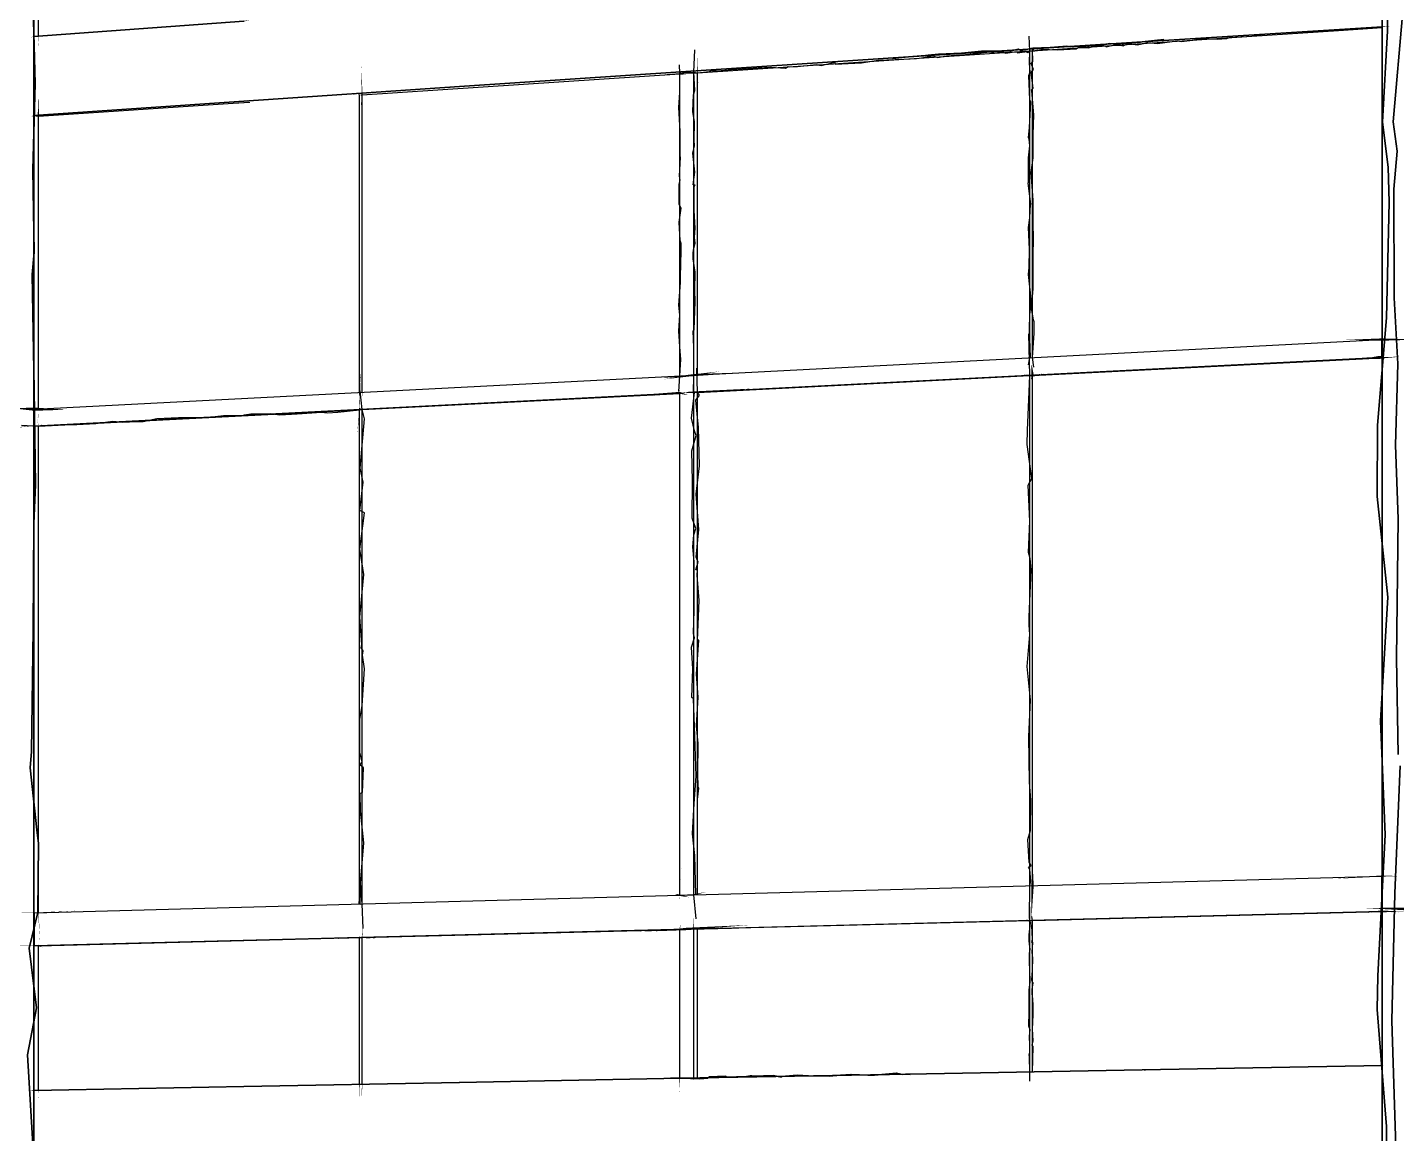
# Model space of a CAD drawing. Header units: inches. Extents: x -877 to 882, y -418 to 410.
# Drawn here: x -124.3 to 60.5, y -49.8 to 99.5 of the extents above; entities that cross this region are included whole.
import ezdxf

# ---------------------------------------------------------------- set-up
doc = ezdxf.new("R2010")
doc.units = ezdxf.units.IN
doc.header["$LTSCALE"] = 0.5
doc.header["$MEASUREMENT"] = 0
doc.layers.get('0').update_dxf_attribs({"lineweight": 18})
for name, color, linetype, lineweight in [('A-Glaz-Curt', 52, 'Continuous', 35), ('A-Glaz-Curt-Unit', 51, 'Continuous', 25), ('A-Wall', 113, 'Continuous', 35)]:
    doc.layers.add(name, color=color, linetype=linetype, lineweight=lineweight)

# ---------------------------------------------------------------- blocks, each defined once
blk = doc.blocks.new('*U12')
at = {"color": 7, "linetype": 'Continuous', "lineweight": -3}
for p, q in [((40.91, 98.31), (52.61, 99.08)), ((40.91, 98.31), (40.91, 98.31)), ((-33.86, 59.33), (-33.86, 93.38)), ((-33.86, 93.38), (-33.86, 93.38)), ((-96.54, 89.26), (-94.29, 89.4)), ((-96.54, 89.26), (-96.54, 89.26)), ((-33.86, 52.61), (-33.86, 59.33)), ((-35.31, 52.53), (-34.38, 52.58)), ((-34.38, 50.29), (-33.86, 50.23)), ((-33.86, -6.27), (-33.86, 50.23)), ((-33.86, 50.23), (-33.86, 50.23)), ((-33.86, -17.52), (-33.86, -6.27)), ((-35.23, -22.15), (-34.38, -22.12)), ((-34.38, -22.12), (-33.86, -22.15)), ((-33.86, -38.97), (-33.86, -22.15)), ((-33.86, -22.15), (-33.86, -22.15)), ((-33.86, -42.25), (-33.86, -38.97))]:
    blk.add_line(p, q, dxfattribs=at)
at = {"layer": 'A-Glaz-Curt', "color": 143, "linetype": 'Continuous', "lineweight": 35}
for p, q in [((58.53, -241.6), (58.53, 322.39)), ((-123.44, -232.62), (-123.44, 296.7)), ((-123.44, 98.26), (-95.12, 100.33)), ((-123.44, 87.6), (-123.44, 98.26)), ((26.15, 97.55), (58.53, 99.59)), ((-5.4, 95.52), (26.15, 97.55)), ((-36.12, 93.51), (-5.4, 95.52)), ((-66.02, 91.52), (-36.12, 93.51)), ((-95.12, 89.55), (-66.02, 91.52)), ((-123.44, 87.6), (-95.12, 89.55)), ((-123.44, 87.6), (-122.83, 87.52)), ((26.15, -41.16), (58.53, -40.58)), ((58.53, -51.95), (58.53, -40.58)), ((58.53, -40.58), (58.53, -40.58)), ((-66.02, -42.85), (-36.12, -42.29)), ((-36.12, -42.29), (-5.4, -41.73)), ((-5.4, -41.73), (26.15, -41.16)), ((-123.44, -43.96), (-95.12, -43.41)), ((-123.44, -54.62), (-123.44, -43.96)), ((-95.12, -43.41), (-66.02, -42.85))]:
    blk.add_line(p, q, dxfattribs=at)
at = {"layer": 'A-Glaz-Curt-Unit', "color": 141, "linetype": 'Continuous', "lineweight": 25}
for p, q in [((-122.83, 98.31), (-122.83, 117.73)), ((11.34, 96.36), (40.91, 98.31)), ((52.62, 99.08), (58.53, 99.47)), ((-33.86, 93.38), (10.95, 96.34)), ((-79.14, 90.4), (-36.27, 93.23)), ((-122.83, 87.52), (-96.54, 89.26)), ((-122.83, 48.01), (-122.83, 87.52)), ((11.34, 52.53), (58.53, 54.92)), ((-33.86, 50.23), (10.95, 52.51)), ((-79.14, 47.93), (-36.27, 50.11)), ((-122.83, 45.71), (-79.51, 47.91)), ((-122.83, -19.94), (-122.83, 45.71)), ((11.34, -21), (58.53, -19.79)), ((-33.86, -22.15), (10.95, -21.01)), ((-122.83, -24.43), (-79.51, -23.32)), ((-79.14, -23.31), (-36.27, -22.22)), ((-122.83, -43.95), (-122.83, -24.43))]:
    blk.add_line(p, q, dxfattribs=at)
at = {"layer": 'A-Glaz-Curt-Unit', "color": 143, "linetype": 'Continuous', "lineweight": 25}
for p, q in [((10.95, 96.34), (11.34, 96.36)), ((10.95, 54.92), (10.95, 96.34)), ((11.34, 54.94), (11.34, 96.36)), ((-36.27, 93.34), (-34.38, 93.46)), ((-36.27, 52.48), (-36.27, 93.34)), ((-34.38, 52.58), (-34.38, 93.46)), ((-34.38, 93.46), (-33.86, 93.38)), ((-79.51, 50.25), (-79.51, 90.38)), ((-79.33, 90.39), (-79.14, 90.4)), ((-79.14, 50.27), (-79.14, 90.4)), ((-34.38, 52.58), (58.48, 57.38)), ((58.48, 55.01), (58.48, 57.38)), ((58.48, 57.38), (58.53, 57.37)), ((-34.38, 50.29), (58.48, 55.01)), ((58.48, 55.01), (58.53, 55)), ((-123.37, 47.99), (-34.38, 52.58)), ((-35.31, 52.53), (-34.38, 52.58)), ((10.95, 52.51), (11.34, 52.53)), ((10.95, -16.31), (10.95, 52.51)), ((11.34, -16.29), (11.34, 52.53)), ((-123.37, 45.76), (-36.27, 50.19)), ((-36.27, -17.59), (-36.27, 50.19)), ((-35.31, 50.24), (-34.38, 50.29)), ((-34.38, -17.54), (-34.38, 50.29)), ((-123.37, 45.76), (-123.37, 47.99)), ((-79.51, 47.91), (-79.14, 47.93)), ((-79.51, -18.76), (-79.51, 47.91)), ((-79.14, -18.76), (-79.14, 47.93)), ((-123.37, 45.76), (-122.83, 45.71)), ((-34.38, -17.54), (58.48, -15.01)), ((58.48, -19.75), (58.48, -15.01)), ((58.48, -15.01), (58.53, -15.02)), ((-123.37, -19.96), (-36.27, -17.59)), ((-36.27, -17.59), (-34.38, -17.54)), ((-36.27, -17.59), (-36.27, -17.59)), ((-123.37, -24.4), (-123.37, -19.96)), ((-34.38, -22.12), (58.48, -19.75)), ((58.48, -19.75), (58.53, -19.75)), ((-123.37, -24.4), (-35.31, -22.15)), ((-36.27, -22.17), (-34.38, -22.12)), ((-36.27, -42.29), (-36.27, -22.17)), ((-35.23, -22.15), (-34.38, -22.12)), ((-34.38, -42.26), (-34.38, -22.12)), ((-34.38, -22.12), (-34.38, -22.12)), ((10.95, -21.01), (11.34, -21)), ((10.95, -41.43), (10.95, -21.01)), ((11.34, -41.42), (11.34, -21)), ((-79.51, -23.32), (-79.14, -23.31)), ((-79.51, -43.11), (-79.51, -23.32)), ((-79.14, -43.1), (-79.14, -23.31)), ((-123.37, -24.4), (-122.83, -24.43))]:
    blk.add_line(p, q, dxfattribs=at)
blk = doc.blocks.new('New Napkin Sketch')
at = {"layer": 'A-Wall', "color": 143, "linetype": 'Continuous', "lineweight": 35}
for p, q in [((-123.44, 87.6), (-123.44, 98.26)), ((-123.44, 87.6), (-122.83, 87.52)), ((58.53, -51.95), (58.53, -40.58)), ((58.53, -40.58), (58.53, -40.58)), ((-123.44, -54.62), (-123.44, -43.96))]:
    blk.add_line(p, q, dxfattribs=at)
at = {"layer": 'A-Wall', "color": 7, "linetype": 'Continuous', "lineweight": -3}
for p, q in [((40.91, 98.31), (52.61, 99.08)), ((40.91, 98.31), (40.91, 98.31)), ((-33.86, 93.38), (-33.86, 93.38)), ((-96.54, 89.26), (-94.29, 89.4)), ((-96.54, 89.26), (-96.54, 89.26)), ((-33.86, 52.61), (-33.86, 59.33)), ((-35.31, 52.53), (-34.38, 52.58)), ((-34.38, 50.29), (-33.86, 50.23)), ((-33.86, 50.23), (-33.86, 50.23)), ((-33.86, -17.52), (-33.86, -6.27)), ((-35.23, -22.15), (-34.38, -22.12)), ((-34.38, -22.12), (-33.86, -22.15)), ((-33.86, -38.97), (-33.86, -22.15)), ((-33.86, -22.15), (-33.86, -22.15)), ((-33.86, -42.25), (-33.86, -38.97))]:
    blk.add_line(p, q, dxfattribs=at)
at = {"layer": 'A-Wall', "color": 141, "linetype": 'Continuous', "lineweight": 25}
blk.add_line((52.62, 99.08), (58.53, 99.47), dxfattribs=at)
at = {"layer": 'A-Wall', "color": 143, "linetype": 'Continuous', "lineweight": 25}
for p, q in [((10.95, 96.34), (11.34, 96.36)), ((-36.27, 93.34), (-34.38, 93.46)), ((-34.38, 93.46), (-33.86, 93.38)), ((-79.33, 90.39), (-79.14, 90.4)), ((58.48, 55.01), (58.48, 57.38)), ((58.48, 57.38), (58.53, 57.37)), ((58.48, 55.01), (58.53, 55)), ((-35.31, 52.53), (-34.38, 52.58)), ((10.95, 52.51), (11.34, 52.53)), ((-35.31, 50.24), (-34.38, 50.29)), ((-123.37, 45.76), (-123.37, 47.99)), ((-79.51, 47.91), (-79.14, 47.93)), ((-123.37, 45.76), (-122.83, 45.71)), ((58.48, -19.75), (58.48, -15.01)), ((58.48, -15.01), (58.53, -15.02)), ((-36.27, -17.59), (-34.38, -17.54)), ((-36.27, -17.59), (-36.27, -17.59)), ((-123.37, -24.4), (-123.37, -19.96)), ((58.48, -19.75), (58.53, -19.75)), ((-36.27, -22.17), (-34.38, -22.12)), ((-35.23, -22.15), (-34.38, -22.12)), ((-34.38, -22.12), (-34.38, -22.12)), ((10.95, -21.01), (11.34, -21)), ((-79.51, -23.32), (-79.14, -23.31)), ((-123.37, -24.4), (-122.83, -24.43))]:
    blk.add_line(p, q, dxfattribs=at)
at = {"layer": 'A-Wall', "color": 143, "linetype": 'Continuous', "lineweight": 35, "extrusion": (0, 0, -1)}
for points in [[(-59.08, -59.05), (-59.09, -48.82), (-57.84, -33.03), (-57.95, -28.46), (-58.94, -9.44), (-58.3, 5.95), (-59.3, 22.64), (-57.86, 36.18), (-57.87, 45.82), (-59.09, 60.32), (-59.48, 75.92), (-59.32, 80.65), (-58.57, 86.73), (-59.24, 99.03), (-59.33, 108.58)], [(-61.08, -71.51), (-59.88, -62.24), (-60.86, -59.69), (-60.08, -53.34), (-60.36, -51.57), (-59.81, -34.55), (-60.23, -17.34), (-60.93, -0.15)], [(-60.68, 1.39), (-60.44, 14.36), (-60.67, 33.19), (-60.3, 43.11), (-60.64, 54.09), (-60.13, 63), (-60.09, 77.68), (-60.54, 82.82), (-60.02, 86.74), (-61.31, 101.68), (-59.75, 103.29), (-60.95, 114.29), (-59.75, 114.79), (-61.04, 116.53), (-60.3, 126.97), (-60.8, 128.05), (-59.78, 130.44), (-60.63, 139.68)], [(123.22, -57.27), (124.29, -39.15), (123.1, -32.79), (124.08, -24.76), (122.9, -19.93), (122.84, -10.64), (123.05, -8.78), (123.96, -0.43), (123.75, 1.78), (123.54, 18.24), (123.43, 32.57), (123.22, 37.78), (123.42, 50.66), (123.66, 66.18), (123.42, 69.18), (123.6, 80.3), (123.29, 91.92), (123.72, 108.93)], [(7.55, 95.32), (5.4, 95.52), (3.1, 95.7), (2.75, 95.76), (1.35, 95.88), (-1.73, 96.02), (-4.43, 96.29), (-7.46, 96.31), (-8.43, 96.35), (-9.4, 96.56), (-9.8, 96.38), (-11.38, 96.68), (-13.71, 96.79), (-15.97, 96.95), (-16.48, 96.88), (-17.27, 96.98), (-17.82, 96.87), (-19.72, 97.1), (-20.31, 97.02), (-21.37, 97.25), (-21.74, 97.35), (-22.81, 97.23), (-23.63, 97.31), (-25.87, 97.5), (-26.15, 97.55), (-29.04, 97.87)], [(37.49, -42.26), (36.12, -42.29), (33.55, -42.39), (32.47, -42.28), (32.31, -42.09), (30.1, -42.03), (30.01, -42.16), (27.29, -42.08), (26.77, -41.99), (26.57, -41.97), (26.29, -42.01), (23.67, -41.94), (22.56, -42.15), (22.55, -42.06), (20.44, -41.86), (18.88, -41.97), (16.09, -42.03), (14.6, -41.9), (13.2, -41.78), (13.13, -41.8), (10.91, -41.88), (9.98, -41.86), (7.01, -41.6), (6.2, -41.79), (5.8, -41.76), (5.4, -41.73), (5.16, -41.78)]]:
    blk.add_lwpolyline(points, dxfattribs=at)
at = {"layer": 'A-Wall', "color": 141, "linetype": 'Continuous', "lineweight": 25, "extrusion": (0, 0, -1)}
for points in [[(122.77, 96.97, 0, 0.0868, 0), (122.83, 98.31, 0.0868, 0, 0), (122.92, 99.42, 0, 0, 0), (122.74, 101.21, 0, 0, 0), (122.86, 101.3, 0, 0, 0), (122.77, 101.41, 0, 0, 0), (122.8, 103.26, 0, 0, 0), (122.87, 103.88, 0, 0, 0), (122.81, 105.78, 0, 0, 0), (122.77, 106.38, 0, 0, 0), (122.91, 107.9, 0, 0, 0), (122.83, 108.83, 0, 0, 0), (122.85, 109.16, 0, 0, 0), (122.88, 110.23, 0, 0, 0), (122.77, 110.6, 0, 0, 0), (122.81, 110.8, 0, 0, 0), (122.8, 112.25, 0, 0, 0), (122.81, 114.19, 0, 0, 0), (122.81, 115.1, 0, 0, 0), (122.92, 116.52, 0, 0, 0), (122.77, 117.28, 0, 0.0695, 0), (122.83, 117.73, 0.0695, 0, 0), (122.77, 119.66, 0, 0, 0)], [(80.8, 90.47, 0, 0.0148, 0), (79.14, 90.4, 0.0148, 0, 0), (77.88, 90.61, 0, 0, 0), (77.03, 90.4, 0, 0, 0), (74.41, 90.83, 0, 0, 0), (72.16, 90.75, 0, 0, 0), (69, 91.2, 0, 0, 0), (65.54, 91.31, 0, 0, 0), (62.16, 91.37, 0, 0, 0), (58.06, 91.86, 0, 0, 0), (57.04, 91.91, 0, 0, 0), (56.51, 92.03, 0, 0, 0), (56.07, 92.07, 0, 0, 0), (55.08, 92.09, 0, 0, 0), (53.96, 92.15, 0, 0, 0), (52.75, 92.11, 0, 0, 0), (52.23, 92.02, 0, 0, 0), (49.17, 92.46, 0, 0, 0), (47.82, 92.48, 0, 0, 0), (44.23, 92.72, 0, 0, 0), (41.88, 93.05, 0, 0, 0), (39.3, 92.99, 0, 0, 0), (38.24, 93.17, 0, 0.192, 0), (36.27, 93.23, 0.192, 0, 0), (35.25, 93.16, 0, 0, 0)], [(123.66, 87.55, 0, 0.0583, 0), (122.83, 87.52, 0.0583, 0, 0), (120.24, 87.82, 0, 0, 0), (119.01, 87.89, 0, 0, 0), (117.93, 87.83, 0, 0, 0), (117.46, 87.81, 0, 0, 0), (116.6, 87.88, 0, 0, 0), (116.19, 87.85, 0, 0, 0), (113.58, 88.17, 0, 0, 0), (111.87, 88.33, 0, 0, 0), (111.32, 88.3, 0, 0, 0), (109.45, 88.36, 0, 0, 0), (107.26, 88.57, 0, 0, 0), (104.78, 88.79, 0, 0, 0), (102.46, 88.88, 0, 0, 0), (100.99, 89, 0, 0, 0), (100.4, 89.05, 0, 0, 0), (100.41, 89.1, 0, 0, 0), (99.24, 88.97, 0, 0, 0), (96.83, 89.17, 0, 0.0487, 0), (96.54, 89.26, 0.0487, 0, 0), (94.62, 89.46, 0, 0, 0)], [(122.9, 46.01, 0, 0.0316, 0), (122.83, 48.01, 0.0316, 0, 0), (122.79, 50.78, 0, 0, 0), (122.98, 52.06, 0, 0, 0), (122.82, 54.11, 0, 0, 0), (123.02, 54.54, 0, 0, 0), (122.84, 57, 0, 0, 0), (123, 57.5, 0, 0, 0), (122.84, 59.57, 0, 0, 0), (123, 60.61, 0, 0, 0), (122.7, 61.98, 0, 0, 0), (122.93, 65.93, 0, 0, 0), (122.98, 69.17, 0, 0, 0), (122.68, 71.61, 0, 0, 0), (122.82, 73.42, 0, 0, 0), (122.99, 74.25, 0, 0, 0), (122.89, 77.21, 0, 0, 0), (122.97, 79.02, 0, 0, 0), (123.01, 81.31, 0, 0, 0), (122.75, 84.4, 0, 0, 0), (122.78, 87.2, 0, 0.187, 0), (122.83, 87.52, 0.187, 0, 0), (122.85, 90.42, 0, 0, 0)], [(-10.17, 52.67, 0, 0.223, 0), (-11.34, 52.53, 0.223, 0, 0), (-12.02, 52.46, 0, 0, 0), (-13.7, 52.74, 0, 0, 0), (-15.64, 52.66, 0, 0, 0), (-16.94, 52.67, 0, 0, 0), (-21.38, 53.21, 0, 0, 0), (-25.8, 53.38, 0, 0, 0), (-26.19, 53.46, 0, 0, 0), (-27.22, 53.17, 0, 0, 0), (-30.11, 53.62, 0, 0, 0), (-34.01, 53.74, 0, 0, 0), (-35.27, 53.87, 0, 0, 0), (-39.22, 54.13, 0, 0, 0), (-41.76, 54.19, 0, 0, 0), (-43.83, 54.2, 0, 0, 0), (-47.51, 54.55, 0, 0, 0), (-48, 54.2, 0, 0, 0), (-48.06, 54.52, 0, 0, 0), (-51.9, 54.35, 0, 0, 0), (-53.06, 54.85, 0, 0, 0), (-55.61, 54.94, 0, 0.172, 0), (-58.53, 54.92, 0.172, 0, 0), (-61.09, 55.08, 0, 0, 0)], [(34.14, 50.25, 0, 0.17, 0), (33.86, 50.23, 0.17, 0, 0), (33.65, 50.19, 0, 0, 0), (32.98, 50.24, 0, 0, 0), (30.35, 50.58, 0, 0, 0), (26.7, 50.59, 0, 0, 0), (22.47, 50.69, 0, 0, 0), (20.52, 51.04, 0, 0, 0), (16.77, 51, 0, 0, 0), (16.59, 51.05, 0, 0, 0), (14.75, 51.08, 0, 0, 0), (12.99, 51.49, 0, 0, 0), (9.24, 51.28, 0, 0, 0), (5.96, 51.87, 0, 0, 0), (2.5, 51.67, 0, 0, 0), (1.34, 51.79, 0, 0, 0), (0.26, 52.1, 0, 0, 0), (-0.89, 52.08, 0, 0, 0), (-5.22, 52.27, 0, 0, 0), (-5.68, 52.14, 0, 0, 0), (-8.3, 52.3, 0, 0.0551, 0), (-10.95, 52.51, 0.0551, 0, 0), (-13, 52.82, 0, 0, 0)], [(79.9, 47.97, 0, 0.0493, 0), (79.14, 47.93, 0.0493, 0, 0), (75.48, 48.15, 0, 0, 0), (74.32, 48.09, 0, 0, 0), (72.7, 48.32, 0, 0, 0), (69.28, 48.46, 0, 0, 0), (65.57, 48.72, 0, 0, 0), (63.37, 48.67, 0, 0, 0), (59.98, 48.95, 0, 0, 0), (59.58, 48.83, 0, 0, 0), (55.63, 49.23, 0, 0, 0), (53.78, 49.19, 0, 0, 0), (53.09, 49.19, 0, 0, 0), (51.22, 49.4, 0, 0, 0), (51.09, 49.41, 0, 0, 0), (47.77, 49.63, 0, 0, 0), (45.58, 49.78, 0, 0, 0), (43.81, 49.86, 0, 0, 0), (42.53, 49.67, 0, 0, 0), (40.73, 49.76, 0, 0, 0), (39.8, 49.82, 0, 0.115, 0), (36.27, 50.11, 0.115, 0, 0), (34.69, 50.37, 0, 0, 0)], [(122.59, -24.42, 0, 0.0582, 0), (122.83, -19.94, 0.0582, 0, 0), (122.82, -16.5, 0, 0, 0), (122.99, -12.72, 0, 0, 0), (122.94, -10.62, 0, 0, 0), (122.58, -4.34, 0, 0, 0), (122.94, 1.91, 0, 0, 0), (122.96, 7.72, 0, 0, 0), (122.55, 12.56, 0, 0, 0), (122.52, 15.6, 0, 0, 0), (122.64, 21.29, 0, 0, 0), (123.03, 26, 0, 0, 0), (122.65, 29.6, 0, 0, 0), (122.95, 30.8, 0, 0, 0), (122.73, 34.09, 0, 0, 0), (123.06, 37.99, 0, 0, 0), (123.13, 41.01, 0, 0, 0), (122.85, 44.95, 0, 0.0335, 0), (122.83, 45.71, 0.0335, 0, 0), (123.09, 47.41, 0, 0, 0)], [(-10.55, -21.25, 0, 0.0269, 0), (-11.34, -21, 0.0269, 0, 0), (-12.25, -20.93, 0, 0, 0), (-15.94, -20.77, 0, 0, 0), (-19.51, -20.7, 0, 0, 0), (-21.7, -20.58, 0, 0, 0), (-25.91, -20.75, 0, 0, 0), (-26.7, -20.6, 0, 0, 0), (-28.62, -20.69, 0, 0, 0), (-28.82, -20.63, 0, 0, 0), (-29.58, -20.76, 0, 0, 0), (-32.35, -20.55, 0, 0, 0), (-36.12, -20.22, 0, 0, 0), (-38.87, -20.1, 0, 0, 0), (-40.08, -20.22, 0, 0, 0), (-44.38, -20.36, 0, 0, 0), (-46.45, -19.91, 0, 0, 0), (-50.85, -19.89, 0, 0, 0), (-50.91, -19.76, 0, 0, 0), (-53.84, -20.14, 0, 0, 0), (-56.69, -19.71, 0, 0, 0), (-56.81, -19.78, 0, 0.236, 0), (-58.53, -19.79, 0.236, 0, 0), (-61.51, -19.8, 0, 0, 0)], [(82.4, -23.49, 0, 0.138, 0), (79.14, -23.31, 0.138, 0, 0), (75.38, -23.2, 0, 0, 0), (75.29, -23.35, 0, 0, 0), (73.11, -23.13, 0, 0, 0), (71.75, -23.11, 0, 0, 0), (70.76, -22.89, 0, 0, 0), (66.81, -22.84, 0, 0, 0), (65.42, -23.01, 0, 0, 0), (62.96, -22.99, 0, 0, 0), (60.39, -22.7, 0, 0, 0), (57.32, -22.69, 0, 0, 0), (54.83, -22.83, 0, 0, 0), (54.35, -22.8, 0, 0, 0), (52.48, -22.53, 0, 0, 0), (48.94, -22.62, 0, 0, 0), (44.86, -22.61, 0, 0, 0), (40.98, -22.14, 0, 0, 0), (40.66, -22.54, 0, 0, 0), (37.39, -22.28, 0, 0, 0), (36.28, -22.43, 0, 0.0854, 0), (36.27, -22.22, 0.0854, 0, 0), (33.73, -22.24, 0, 0, 0)], [(36.86, -22.18, 0, 0.123, 0), (33.86, -22.15, 0.123, 0, 0), (29.42, -22.09, 0, 0, 0), (26.72, -22.19, 0, 0, 0), (25.32, -22.03, 0, 0, 0), (21.84, -21.77, 0, 0, 0), (19.17, -21.89, 0, 0, 0), (15.92, -21.82, 0, 0, 0), (12.27, -21.75, 0, 0, 0), (12.2, -21.79, 0, 0, 0), (9.5, -21.43, 0, 0, 0), (8.37, -21.39, 0, 0, 0), (7.35, -21.43, 0, 0, 0), (5.71, -21.24, 0, 0, 0), (3.43, -21.19, 0, 0, 0), (3.4, -21.35, 0, 0, 0), (0.47, -21.21, 0, 0, 0), (-0.98, -21.28, 0, 0, 0), (-3.5, -21.3, 0, 0, 0), (-7.67, -20.96, 0, 0, 0), (-10.4, -20.83, 0, 0.0739, 0), (-10.95, -21.01, 0.0739, 0, 0), (-14.47, -20.93, 0, 0, 0)], [(123.31, -24.44, 0, 0.13, 0), (122.83, -24.43, 0.13, 0, 0), (122.25, -24.62, 0, 0, 0), (118.33, -24.37, 0, 0, 0), (114.51, -24.19, 0, 0, 0), (112.47, -24.24, 0, 0, 0), (111.66, -24.21, 0, 0, 0), (111.59, -24.34, 0, 0, 0), (107.39, -23.93, 0, 0, 0), (105.23, -23.8, 0, 0, 0), (103.83, -23.92, 0, 0, 0), (100.29, -23.69, 0, 0, 0), (98.54, -23.86, 0, 0, 0), (97.05, -23.68, 0, 0, 0), (94.61, -23.73, 0, 0, 0), (94.17, -23.6, 0, 0, 0), (93.52, -23.78, 0, 0, 0), (91.99, -23.8, 0, 0, 0), (91.75, -23.79, 0, 0, 0), (87.87, -23.63, 0, 0, 0), (85.37, -23.39, 0, 0, 0), (81.86, -23.38, 0, 0.0637, 0), (79.51, -23.32, 0.0637, 0, 0), (77.02, -23.47, 0, 0, 0)], [(122.73, -45.67, 0, 0.0159, 0), (122.83, -43.95, 0.0159, 0, 0), (122.92, -42.08, 0, 0, 0), (122.83, -41.4, 0, 0, 0), (122.74, -41.26, 0, 0, 0), (122.9, -40.83, 0, 0, 0), (122.89, -40.15, 0, 0, 0), (122.76, -38.89, 0, 0, 0), (122.84, -37.04, 0, 0, 0), (122.78, -36.26, 0, 0, 0), (122.86, -34.58, 0, 0, 0), (122.84, -33.11, 0, 0, 0), (122.88, -32.01, 0, 0, 0), (122.91, -30.91, 0, 0, 0), (122.8, -30.36, 0, 0, 0), (122.81, -28.44, 0, 0, 0), (122.78, -27.64, 0, 0, 0), (122.83, -26.74, 0, 0, 0), (122.79, -26.5, 0, 0, 0), (122.79, -25.57, 0, 0.0492, 0), (122.83, -24.43, 0.0492, 0, 0), (122.84, -24.06, 0, 0, 0)]]:
    blk.add_lwpolyline(points, format="xyseb", dxfattribs=at)
at = {"layer": 'A-Wall', "color": 143, "linetype": 'Continuous', "lineweight": 35, "extrusion": (0, 0, -1)}
for points in [[(123.92, 98.14, 0, 0.0567, 0), (123.44, 98.26, 0.0567, 0, 0), (120.91, 98.49, 0, 0, 0), (118.77, 98.47, 0, 0, 0), (116.39, 98.66, 0, 0, 0), (113.86, 98.93, 0, 0, 0), (111.28, 99.22, 0, 0, 0), (110.53, 99.2, 0, 0, 0), (108.91, 99.38, 0, 0, 0), (107.08, 99.38, 0, 0, 0), (105.9, 99.45, 0, 0, 0), (105.5, 99.71, 0, 0, 0), (104.7, 99.53, 0, 0, 0), (103.52, 99.79, 0, 0, 0), (102.73, 99.8, 0, 0, 0), (101.67, 99.84, 0, 0, 0), (99.93, 99.84, 0, 0, 0), (98.71, 100.21, 0, 0, 0), (97.71, 100.11, 0, 0.1, 0), (95.12, 100.33, 0.1, 0, 0), (94.24, 100.53, 0, 0, 0)], [(-25.46, 97.43, 0, 0.0293, 0), (-26.15, 97.55, 0.0293, 0, 0), (-28.23, 97.81, 0, 0, 0), (-29.56, 97.86, 0, 0, 0), (-30.27, 97.91, 0, 0, 0), (-30.43, 97.88, 0, 0, 0), (-33.66, 97.99, 0, 0, 0), (-35.85, 98.12, 0, 0, 0), (-36.1, 98.26, 0, 0, 0), (-36.27, 98.22, 0, 0, 0), (-39.19, 98.4, 0, 0, 0), (-41.9, 98.67, 0, 0, 0), (-43.38, 98.79, 0, 0, 0), (-46.61, 98.74, 0, 0, 0), (-47.63, 98.76, 0, 0, 0), (-47.95, 98.86, 0, 0, 0), (-50.58, 98.94, 0, 0, 0), (-51.46, 99.27, 0, 0, 0), (-52.41, 99.08, 0, 0, 0), (-54.88, 99.3, 0, 0, 0), (-57.67, 99.64, 0, 0.125, 0), (-58.53, 99.59, 0.125, 0, 0), (-59.59, 99.68, 0, 0, 0)], [(36.54, 93.37, 0, 0.0801, 0), (36.12, 93.51, 0.0801, 0, 0), (34.84, 93.45, 0, 0, 0), (32.67, 93.61, 0, 0, 0), (31.94, 93.92, 0, 0, 0), (29.19, 94.09, 0, 0, 0), (27.31, 94.2, 0, 0, 0), (25.44, 94.26, 0, 0, 0), (22.89, 94.37, 0, 0, 0), (22.43, 94.51, 0, 0, 0), (20.4, 94.44, 0, 0, 0), (19.14, 94.61, 0, 0, 0), (18.64, 94.62, 0, 0, 0), (16.39, 94.72, 0, 0, 0), (14.03, 95.1, 0, 0, 0), (12.18, 95.22, 0, 0, 0), (9.31, 95.38, 0, 0, 0), (6.57, 95.42, 0, 0, 0), (5.69, 95.41, 0, 0.0976, 0), (5.4, 95.52, 0.0976, 0, 0), (3.65, 95.72, 0, 0, 0)], [(66.36, 91.44, 0, 0.00342, 0), (66.02, 91.52, 0.00342, 0, 0), (64.59, 91.66, 0, 0, 0), (62.38, 91.64, 0, 0, 0), (60.93, 91.85, 0, 0, 0), (58.41, 91.88, 0, 0, 0), (57.17, 92.13, 0, 0, 0), (56.55, 92.29, 0, 0, 0), (55.45, 92.29, 0, 0, 0), (52.89, 92.37, 0, 0, 0), (50.93, 92.65, 0, 0, 0), (49.53, 92.72, 0, 0, 0), (49.29, 92.55, 0, 0, 0), (46.39, 92.83, 0, 0, 0), (46.34, 92.71, 0, 0, 0), (43.96, 92.96, 0, 0, 0), (43, 92.99, 0, 0, 0), (42.69, 92.96, 0, 0, 0), (41.56, 93.11, 0, 0, 0), (40, 93.18, 0, 0, 0), (39.25, 93.43, 0, 0, 0), (37.3, 93.48, 0, 0, 0), (36.43, 93.42, 0, 0.00318, 0), (36.12, 93.51, 0.00318, 0, 0), (35.24, 93.46, 0, 0, 0)], [(97, 89.5, 0, 0.0476, 0), (95.12, 89.55, 0.0476, 0, 0), (94.42, 89.72, 0, 0, 0), (94.31, 89.54, 0, 0, 0), (93.68, 89.71, 0, 0, 0), (91.59, 89.85, 0, 0, 0), (89.24, 89.88, 0, 0, 0), (88.17, 89.97, 0, 0, 0), (85.4, 90.35, 0, 0, 0), (84.32, 90.34, 0, 0, 0), (84.12, 90.33, 0, 0, 0), (83, 90.45, 0, 0, 0), (82.13, 90.49, 0, 0, 0), (79.29, 90.62, 0, 0, 0), (78.93, 90.72, 0, 0, 0), (77.31, 90.8, 0, 0, 0), (75.34, 90.95, 0, 0, 0), (73.04, 91, 0, 0, 0), (72.87, 91.09, 0, 0, 0), (71.08, 91.14, 0, 0, 0), (70.26, 91.27, 0, 0, 0), (70.21, 91.31, 0, 0, 0), (67.31, 91.34, 0, 0.0156, 0), (66.02, 91.52, 0.0156, 0, 0), (63.12, 91.76, 0, 0, 0)], [(123.84, 87.46, 0, 0.125, 0), (123.44, 87.6, 0.125, 0, 0), (121.52, 87.85, 0, 0, 0), (119.83, 87.98, 0, 0, 0), (118.71, 87.87, 0, 0, 0), (116.25, 87.95, 0, 0, 0), (115.1, 88.28, 0, 0, 0), (114.32, 88.22, 0, 0, 0), (112.04, 88.34, 0, 0, 0), (110.56, 88.42, 0, 0, 0), (108.71, 88.51, 0, 0, 0), (106.77, 88.73, 0, 0, 0), (106.76, 88.69, 0, 0, 0), (104.64, 88.89, 0, 0, 0), (101.85, 89.12, 0, 0, 0), (101.52, 89.01, 0, 0, 0), (99.07, 89.21, 0, 0, 0), (98.94, 89.39, 0, 0, 0), (98.79, 89.21, 0, 0, 0), (97.65, 89.3, 0, 0, 0), (95.19, 89.59, 0, 0.114, 0), (95.12, 89.55, 0.114, 0, 0), (92.81, 89.61, 0, 0, 0)], [(-24.26, -41.25, 0, 0.121, 0), (-26.15, -41.16, 0.121, 0, 0), (-26.75, -41.3, 0, 0, 0), (-29.42, -41.26, 0, 0, 0), (-31.1, -41.02, 0, 0, 0), (-32.48, -40.96, 0, 0, 0), (-35.04, -41.15, 0, 0, 0), (-37.15, -40.83, 0, 0, 0), (-39.81, -40.96, 0, 0, 0), (-41.82, -40.81, 0, 0, 0), (-43.89, -40.73, 0, 0, 0), (-44.08, -40.95, 0, 0, 0), (-45.44, -40.91, 0, 0, 0), (-48.1, -40.79, 0, 0, 0), (-50.25, -40.85, 0, 0, 0), (-52.87, -40.71, 0, 0, 0), (-54.18, -40.58, 0, 0, 0), (-54.84, -40.77, 0, 0, 0), (-57.33, -40.7, 0, 0.0367, 0), (-58.53, -40.58, 0.0367, 0, 0), (-59.07, -40.53, 0, 0, 0)], [(68.04, -42.98, 0, 0.0817, 0), (66.02, -42.85, 0.0817, 0, 0), (63.59, -42.78, 0, 0, 0), (61.94, -42.8, 0, 0, 0), (61.7, -42.74, 0, 0, 0), (58.88, -42.75, 0, 0, 0), (57.07, -42.79, 0, 0, 0), (54.5, -42.5, 0, 0, 0), (52.05, -42.55, 0, 0, 0), (49.33, -42.52, 0, 0, 0), (46.59, -42.62, 0, 0, 0), (46.45, -42.59, 0, 0, 0), (45.95, -42.33, 0, 0, 0), (43.06, -42.52, 0, 0, 0), (42.17, -42.38, 0, 0, 0), (40.71, -42.41, 0, 0, 0), (38.84, -42.37, 0, 0, 0), (38.41, -42.35, 0, 0, 0), (37.63, -42.23, 0, 0, 0), (36.55, -42.38, 0, 0.0827, 0), (36.12, -42.29, 0.0827, 0, 0), (33.86, -42.29, 0, 0, 0)], [(5.46, -41.58, 0, 0.0119, 0), (5.4, -41.73, 0.0119, 0, 0), (4.59, -41.79, 0, 0, 0), (3.57, -41.57, 0, 0, 0), (1.82, -41.72, 0, 0, 0), (-0.14, -41.64, 0, 0, 0), (-2.25, -41.53, 0, 0, 0), (-4.32, -41.67, 0, 0, 0), (-6.55, -41.6, 0, 0, 0), (-9.54, -41.37, 0, 0, 0), (-10.59, -41.42, 0, 0, 0), (-13.25, -41.36, 0, 0, 0), (-15.12, -41.22, 0, 0, 0), (-15.41, -41.33, 0, 0, 0), (-16.41, -41.47, 0, 0, 0), (-18.64, -41.44, 0, 0, 0), (-19.01, -41.4, 0, 0, 0), (-20.31, -41.32, 0, 0, 0), (-22.19, -41.24, 0, 0, 0), (-23.54, -41.12, 0, 0, 0), (-25.61, -41.15, 0, 0.103, 0), (-26.15, -41.16, 0.103, 0, 0), (-27.26, -41.1, 0, 0, 0)], [(124.04, -44.02, 0, 0.13, 0), (123.44, -43.96, 0.13, 0, 0), (120.91, -44, 0, 0, 0), (118.35, -43.93, 0, 0, 0), (117.06, -43.71, 0, 0, 0), (116.85, -43.93, 0, 0, 0), (115.66, -43.81, 0, 0, 0), (115.33, -43.82, 0, 0, 0), (114.63, -43.74, 0, 0, 0), (112.28, -43.72, 0, 0, 0), (110.2, -43.71, 0, 0, 0), (108, -43.8, 0, 0, 0), (106.78, -43.55, 0, 0, 0), (106.04, -43.63, 0, 0, 0), (103.89, -43.68, 0, 0, 0), (101.76, -43.44, 0, 0, 0), (99.26, -43.56, 0, 0, 0), (96.56, -43.32, 0, 0.0191, 0), (95.12, -43.41, 0.0191, 0, 0), (93.27, -43.39, 0, 0, 0)], [(97.3, -43.36, 0, 0.0077, 0), (95.12, -43.41, 0.0077, 0, 0), (94.46, -43.42, 0, 0, 0), (93.48, -43.31, 0, 0, 0), (90.88, -43.38, 0, 0, 0), (90.86, -43.43, 0, 0, 0), (90.18, -43.37, 0, 0, 0), (87.38, -43.29, 0, 0, 0), (86.34, -43.12, 0, 0, 0), (84.65, -43.09, 0, 0, 0), (82.95, -43.15, 0, 0, 0), (80.34, -43.27, 0, 0, 0), (80.22, -42.99, 0, 0, 0), (79.19, -43.01, 0, 0, 0), (77.32, -43.18, 0, 0, 0), (75.63, -42.89, 0, 0, 0), (74.54, -42.9, 0, 0, 0), (73.07, -42.99, 0, 0, 0), (71.53, -43.07, 0, 0, 0), (69.92, -43.03, 0, 0, 0), (67.39, -42.86, 0, 0, 0), (66.64, -42.75, 0, 0, 0), (66.05, -42.71, 0, 0.0477, 0), (66.02, -42.85, 0.0477, 0, 0), (63.83, -42.8, 0, 0, 0)]]:
    blk.add_lwpolyline(points, format="xyseb", dxfattribs=at)
at = {"layer": 'A-Wall', "color": 141, "linetype": 'Continuous', "lineweight": 25, "extrusion": (0, 0, -1)}
for points in [[(-9.26, 96.08), (-11.34, 96.36), (-12.52, 96.53), (-12.53, 96.57), (-14.73, 96.49), (-17.22, 96.61), (-17.51, 96.8), (-18.89, 96.74), (-19.42, 96.92), (-19.72, 96.99), (-21.18, 97.02), (-21.26, 96.87), (-22.18, 97.12), (-23.2, 97.09), (-23.58, 97.03), (-24.18, 97.31), (-25.5, 97.17), (-26.91, 97.47), (-28.21, 97.32), (-30.18, 97.6), (-30.96, 97.68), (-31.39, 97.59), (-32.95, 97.76), (-34.1, 98.01), (-36.25, 97.92), (-37.54, 98.01), (-37.88, 98.15), (-37.98, 98.12), (-40.91, 98.31), (-42.23, 98.5)], [(35.91, 93.35), (33.86, 93.38), (32.24, 93.56), (32.01, 93.68), (31.14, 93.62), (29.28, 93.82), (25.68, 94.03), (24.03, 94.15), (22.02, 94.01), (21.66, 94.24), (21.51, 94.19), (20.4, 94.24), (17.82, 94.48), (17.19, 94.38), (15.35, 94.81), (15.28, 94.54), (11.75, 94.74), (9.5, 95.09), (6.02, 95.21), (4.31, 95.3), (3.63, 95.41), (2.14, 95.67), (1.43, 95.44), (0.28, 95.67), (-2.91, 95.87), (-5.54, 96.2), (-6.38, 96.08), (-7.1, 96.22), (-7.72, 96.02), (-8.9, 96.21), (-9.39, 96.15), (-10.39, 96.26), (-10.69, 96.1), (-10.95, 96.34), (-11.66, 96.33)], [(125.13, 45.81), (122.83, 45.71), (122.37, 45.81), (120.93, 45.77), (120.38, 45.86), (117.65, 45.92), (115.08, 46.06), (112.77, 46.36), (111.47, 46.25), (110.54, 46.29), (108.71, 46.33), (106.85, 46.71), (103.93, 46.84), (100.09, 46.88), (97.86, 47.11), (95.26, 47.14), (95.03, 47.2), (94.18, 47.37), (91.5, 47.38), (90.25, 47.23), (87.92, 47.36), (84.61, 47.6), (83.83, 47.5), (82.41, 47.58), (79.51, 47.91), (79.44, 48.11)]]:
    blk.add_lwpolyline(points, dxfattribs=at)
at = {"layer": 'A-Wall', "color": 143, "linetype": 'Continuous', "lineweight": 25, "extrusion": (0, 0, -1)}
for points in [[(-10.8, 53.97), (-10.95, 54.92), (-11.07, 54.94), (-10.93, 58.76), (-10.97, 60.71), (-11.11, 61.87), (-11.15, 62.81), (-10.8, 66.15), (-10.87, 67.1), (-10.94, 69.56), (-10.77, 72.48), (-10.99, 73.81), (-11.08, 75.59), (-11.09, 75.6), (-10.75, 78.52), (-10.77, 78.56), (-10.81, 81.9), (-10.95, 83.53), (-10.89, 84.4), (-10.81, 84.66), (-10.92, 85.99), (-11.09, 89.4), (-10.98, 89.72), (-10.84, 93), (-11.03, 93.46), (-10.93, 94.66), (-10.95, 96.34), (-10.88, 98.34)], [(34.41, 50.15), (34.38, 52.58), (34.36, 56.31), (34.45, 58.54), (34.31, 58.67), (34.18, 62.49), (34.25, 64.03), (34.2, 66.49), (34.46, 68.29), (34.48, 69.09), (34.43, 69.42), (34.19, 70.38), (34.29, 71.14), (34.2, 72.39), (34.34, 74.84), (34.31, 78.03), (34.23, 78.15), (34.18, 78.22), (34.45, 78.27), (34.26, 79.97), (34.49, 82.55), (34.28, 83.54), (34.34, 84.27), (34.29, 86.74), (34.49, 88.15), (34.42, 90.4), (34.24, 90.98), (34.38, 93.46), (34.26, 96.49)], [(-11.5, 53.67), (-11.34, 54.94), (-11.54, 58.22), (-11.54, 59.75), (-11.45, 60.05), (-11.18, 61.57), (-11.4, 64.22), (-11.4, 68.28), (-11.43, 69.06), (-11.45, 70.66), (-11.43, 73.44), (-11.41, 75.68), (-11.4, 76.2), (-11.17, 79.93), (-11.42, 81.89), (-11.44, 85), (-11.53, 87.69), (-11.24, 90.92), (-11.19, 91.05), (-11.41, 91.3), (-11.14, 93.43), (-11.47, 93.81), (-11.17, 94.62), (-11.37, 94.91), (-11.39, 94.98), (-11.39, 95.1), (-11.34, 96.36), (-11.54, 96.64)], [(36.39, 50.37), (36.27, 52.48), (36.13, 54.75), (36.23, 55.78), (36.4, 58.53), (36.25, 60.7), (36.38, 62.04), (36.17, 65.07), (36.12, 68.35), (36.1, 68.6), (36.08, 70.34), (36.2, 70.73), (36.35, 73.21), (36.09, 75.11), (36.34, 75.59), (36.37, 77.75), (36.37, 78.33), (36.2, 78.88), (36.32, 79.43), (36.16, 81.98), (36.22, 82.08), (36.23, 85.49), (36.39, 88.7), (36.26, 90.73), (36.27, 93.34), (36.33, 94.46)], [(-10.93, -20.73), (-10.95, -16.31), (-11.12, -15.7), (-10.98, -14.1), (-10.78, -13.81), (-11.13, -13.58), (-10.88, -13.13), (-10.69, -10.06), (-11.05, -8.88), (-11.12, -4.78), (-10.92, -2.35), (-10.84, 3.76), (-11.06, 8.76), (-10.63, 13.28), (-10.98, 17.6), (-10.87, 18.88), (-10.89, 19.96), (-11.13, 26.3), (-11.02, 27.84), (-10.8, 28.65), (-10.96, 32.89), (-10.74, 37.71), (-11.26, 38.62), (-10.63, 43.21), (-10.64, 45.16), (-10.86, 50.31), (-10.95, 52.51), (-10.84, 58.15)], [(34.05, -20.79), (34.38, -17.54), (34.09, -17.49), (34.24, -12.22), (34.57, -9.33), (34.35, -5.22), (34.05, -1.55), (34.27, 5.21), (34.43, 8.88), (34.64, 9.08), (34.52, 12.93), (34.71, 15.85), (34.27, 17.12), (34.43, 17.7), (34.33, 20.87), (34.34, 27.37), (34.53, 29.39), (34.38, 31.04), (34.1, 31.87), (34.58, 33.27), (34.57, 38.26), (34.65, 42.37), (34.07, 44.43), (34.28, 45.05), (34.71, 46.78), (34.3, 50.22), (34.38, 50.29), (34.38, 53.72)], [(79.01, -22.09), (79.14, -18.76), (79.36, -15.98), (78.92, -10.52), (79.37, -6.28), (79.4, -3.84), (79.11, -3.73), (78.96, -0.39), (79.47, -0.01), (79.13, 0.35), (79.45, 1.7), (79.47, 6.11), (79.37, 6.63), (79.15, 8), (78.84, 12.94), (79.1, 14.78), (79, 15.38), (79.29, 15.77), (79.17, 16.22), (79.44, 19.9), (78.91, 25.68), (79.47, 29.08), (78.81, 33.98), (79.46, 34.31), (78.99, 38.15), (79.39, 40.03), (78.82, 46.7), (79.14, 47.93), (79.43, 50.45)], [(-10.95, -42.71), (-10.95, -41.43), (-10.94, -39.41), (-10.86, -39.14), (-10.95, -38.76), (-10.95, -37.88), (-10.94, -36.61), (-11.03, -35.78), (-10.85, -35.25), (-10.87, -33.33), (-10.9, -32.56), (-10.9, -32.15), (-10.9, -31.77), (-10.89, -30.99), (-10.86, -30.61), (-10.9, -30.37), (-11.01, -29.35), (-10.96, -27.63), (-10.96, -27.58), (-10.92, -26.75), (-10.94, -25.4), (-11, -24.94), (-10.91, -24.16), (-10.86, -23.76), (-10.9, -22.94), (-11.04, -21.32), (-10.95, -21.01), (-10.97, -19.18)], [(-11.36, -41.51), (-11.34, -41.42), (-11.36, -39.76), (-11.41, -38.02), (-11.3, -37.84), (-11.4, -37.24), (-11.32, -35.69), (-11.44, -33.74), (-11.4, -32.47), (-11.37, -31.64), (-11.29, -30.84), (-11.29, -30.32), (-11.43, -29.44), (-11.31, -29.35), (-11.25, -29.06), (-11.32, -27.71), (-11.38, -26.09), (-11.3, -25.3), (-11.33, -24.62), (-11.38, -24.04), (-11.42, -24.02), (-11.26, -23.97), (-11.33, -23.53), (-11.26, -21.72), (-11.34, -21), (-11.24, -20.45)]]:
    blk.add_lwpolyline(points, dxfattribs=at)
for points in [[(79.11, 49.3, 0, 0.0562, 0), (79.14, 50.27, 0.0562, 0, 0), (79.12, 51.56, 0, 0, 0), (79, 53.84, 0, 0, 0), (79.05, 56.76, 0, 0, 0), (78.99, 59.05, 0, 0, 0), (78.99, 62.95, 0, 0, 0), (79.22, 64.22, 0, 0, 0), (79.34, 66.48, 0, 0, 0), (79.18, 70.45, 0, 0, 0), (79.31, 71.23, 0, 0, 0), (79.33, 72.7, 0, 0, 0), (79.3, 74.2, 0, 0, 0), (79.24, 76.65, 0, 0, 0), (79.12, 79.56, 0, 0, 0), (79.02, 80.52, 0, 0, 0), (79.32, 81.09, 0, 0, 0), (79.31, 84.1, 0, 0, 0), (79, 85.81, 0, 0, 0), (79.32, 88.7, 0, 0.121, 0), (79.14, 90.4, 0.121, 0, 0), (79.28, 94.36, 0, 0, 0)], [(79.56, 49.7, 0, 0.175, 0), (79.51, 50.25, 0.175, 0, 0), (79.4, 52.43, 0, 0, 0), (79.7, 54.45, 0, 0, 0), (79.63, 55.22, 0, 0, 0), (79.59, 55.6, 0, 0, 0), (79.53, 56.71, 0, 0, 0), (79.48, 59.27, 0, 0, 0), (79.45, 63, 0, 0, 0), (79.53, 63.71, 0, 0, 0), (79.66, 67.19, 0, 0, 0), (79.54, 69.92, 0, 0, 0), (79.7, 73.77, 0, 0, 0), (79.46, 76.33, 0, 0, 0), (79.62, 80.12, 0, 0, 0), (79.39, 81.94, 0, 0, 0), (79.42, 82.72, 0, 0, 0), (79.45, 86.43, 0, 0, 0), (79.43, 87.22, 0, 0, 0), (79.47, 89.43, 0, 0.187, 0), (79.51, 90.38, 0.187, 0, 0), (79.7, 90.51, 0, 0, 0)], [(38.45, 52.01, 0, 0.221, 0), (34.38, 52.58, 0.221, 0, 0), (30.87, 53.09, 0, 0, 0), (24.05, 53.08, 0, 0, 0), (16.1, 53.32, 0, 0, 0), (9.98, 54.03, 0, 0, 0), (9.37, 54.3, 0, 0, 0), (4.64, 53.79, 0, 0, 0), (4.12, 53.89, 0, 0, 0), (1.14, 54.57, 0, 0, 0), (-6.65, 54.77, 0, 0, 0), (-11.93, 54.6, 0, 0, 0), (-13.16, 54.64, 0, 0, 0), (-20.75, 55.31, 0, 0, 0), (-24.12, 55.14, 0, 0, 0), (-25.14, 55.61, 0, 0, 0), (-30.72, 56.06, 0, 0, 0), (-36.89, 55.94, 0, 0, 0), (-42.65, 56.75, 0, 0, 0), (-47.27, 57.23, 0, 0, 0), (-53.6, 57.34, 0, 0.311, 0), (-58.48, 57.38, 0.311, 0, 0), (-63.71, 57.38, 0, 0, 0)], [(79.35, -18.9, 0, 0.301, 0), (79.51, -18.76, 0.301, 0, 0), (79.22, -13.65, 0, 0, 0), (79.22, -9.03, 0, 0, 0), (79.57, -7.84, 0, 0, 0), (79.21, -6.57, 0, 0, 0), (79.81, -3.41, 0, 0, 0), (79.29, -0.56, 0, 0, 0), (79.66, 0.86, 0, 0, 0), (79.74, 3.42, 0, 0, 0), (79.63, 7.07, 0, 0, 0), (79.77, 10.42, 0, 0, 0), (79.41, 11.01, 0, 0, 0), (79.56, 15.78, 0, 0, 0), (79.69, 18, 0, 0, 0), (79.34, 22.07, 0, 0, 0), (79.42, 25.14, 0, 0, 0), (79.42, 30.38, 0, 0, 0), (79.61, 35.39, 0, 0, 0), (79.5, 41.48, 0, 0, 0), (79.82, 44.38, 0, 0.076, 0), (79.51, 47.91, 0.076, 0, 0), (79.32, 53.85, 0, 0, 0)], [(35.18, 50.32, 0, 0.184, 0), (34.38, 50.29, 0.184, 0, 0), (26.35, 50.77, 0, 0, 0), (21.07, 50.6, 0, 0, 0), (13.75, 51.77, 0, 0, 0), (6.23, 51.78, 0, 0, 0), (-1.61, 52.26, 0, 0, 0), (-9.97, 52.88, 0, 0, 0), (-12.04, 52.88, 0, 0, 0), (-20.16, 52.88, 0, 0, 0), (-23.29, 53.2, 0, 0, 0), (-24.78, 53.56, 0, 0, 0), (-28.66, 53.06, 0, 0, 0), (-30.19, 53.8, 0, 0, 0), (-36.23, 54.03, 0, 0, 0), (-36.44, 53.92, 0, 0, 0), (-39.88, 54.43, 0, 0, 0), (-41.97, 53.76, 0, 0, 0), (-42.72, 54.63, 0, 0, 0), (-45.68, 54.27, 0, 0, 0), (-53.26, 54.64, 0, 0, 0), (-55.82, 54.75, 0, 0.459, 0), (-58.48, 55.01, 0.459, 0, 0), (-58.68, 55.2, 0, 0, 0)], [(-11.17, -21.01, 0, 0.316, 0), (-11.34, -16.29, 0.316, 0, 0), (-11.3, -12.35, 0, 0, 0), (-11.61, -11.27, 0, 0, 0), (-11.46, -9.09, 0, 0, 0), (-11.42, -6.42, 0, 0, 0), (-11.57, -6.12, 0, 0, 0), (-11.68, -0.32, 0, 0, 0), (-11.16, 2.32, 0, 0, 0), (-11.62, 3.92, 0, 0, 0), (-11.26, 9.78, 0, 0, 0), (-11.68, 13.32, 0, 0, 0), (-11.31, 14.71, 0, 0, 0), (-11.39, 17.5, 0, 0, 0), (-11.58, 18.66, 0, 0, 0), (-11.38, 20.46, 0, 0, 0), (-11.29, 25.52, 0, 0, 0), (-11.02, 30.89, 0, 0, 0), (-11.14, 35.01, 0, 0, 0), (-11.52, 37.61, 0, 0, 0), (-11.13, 44.32, 0, 0, 0), (-11.03, 49.23, 0, 0, 0), (-11.14, 51.99, 0, 0.338, 0), (-11.34, 52.53, 0.338, 0, 0), (-11.2, 54.16, 0, 0, 0)], [(126.28, 48.1, 0, 0.441, 0), (123.37, 47.99, 0.441, 0, 0), (119.08, 47.91, 0, 0, 0), (116.38, 48.43, 0, 0, 0), (114.28, 48.4, 0, 0, 0), (105.79, 49.22, 0, 0, 0), (99.07, 49.58, 0, 0, 0), (92.93, 49.56, 0, 0, 0), (88.4, 49.49, 0, 0, 0), (82.48, 50.41, 0, 0, 0), (78.76, 49.98, 0, 0, 0), (71.06, 50.86, 0, 0, 0), (66.46, 50.52, 0, 0, 0), (63.18, 51.06, 0, 0, 0), (54.46, 51.45, 0, 0, 0), (48.12, 51.72, 0, 0, 0), (43.67, 51.79, 0, 0, 0), (38.69, 52.17, 0, 0.272, 0), (34.38, 52.58, 0.272, 0, 0), (26.26, 52.99, 0, 0, 0)], [(129.97, 45.08, 0, 0.0732, 0), (123.37, 45.76, 0.0732, 0, 0), (116.51, 45.96, 0, 0, 0), (114.64, 46.38, 0, 0, 0), (112.2, 46.51, 0, 0, 0), (106.16, 46.29, 0, 0, 0), (98.62, 47.17, 0, 0, 0), (97.59, 46.77, 0, 0, 0), (91.59, 47.37, 0, 0, 0), (89.11, 47.46, 0, 0, 0), (84.84, 47.93, 0, 0, 0), (81.26, 48.17, 0, 0, 0), (73.02, 48.35, 0, 0, 0), (69.88, 48.65, 0, 0, 0), (61.33, 49, 0, 0, 0), (54.13, 49.55, 0, 0, 0), (48.54, 49.9, 0, 0, 0), (46.41, 49.68, 0, 0, 0), (42.22, 49.86, 0, 0.265, 0), (36.27, 50.19, 0.265, 0, 0), (35.13, 49.87, 0, 0, 0)], [(36.24, -20.72, 0, 0.00257, 0), (36.27, -17.59, 0.00257, 0, 0), (35.99, -13.25, 0, 0, 0), (36.49, -8.7, 0, 0, 0), (36.54, -8.49, 0, 0, 0), (36.58, -2.69, 0, 0, 0), (36.13, -0.79, 0, 0, 0), (35.95, -0.06, 0, 0, 0), (35.98, 5.94, 0, 0, 0), (35.99, 11.76, 0, 0, 0), (36.53, 13.56, 0, 0, 0), (36.09, 19.22, 0, 0, 0), (36.38, 23.79, 0, 0, 0), (36.13, 27.68, 0, 0, 0), (36.22, 34.39, 0, 0, 0), (36.53, 39.37, 0, 0, 0), (36.43, 45.53, 0, 0, 0), (36.5, 45.8, 0, 0, 0), (35.99, 49.48, 0, 0, 0), (36.48, 50.09, 0, 0.0222, 0), (36.27, 50.19, 0.0222, 0, 0), (36.49, 51.61, 0, 0, 0)], [(-56.14, -19.33, 0, 0.724, 0), (-66.8, -19.55, 0.724, 0, 0), (-84.61, -18.23, 0, 0, 0), (-103.25, -19.25, 0, 0, 0), (-110.24, -17.88, 0, 0, 0), (-115.51, -17.58, 0, 0, 0), (-132.41, -18.01, 0, 0, 0), (-150.23, -18.35, 0, 0, 0), (-159.82, -17.88, 0, 0, 0), (-169.34, -17.45, 0, 0, 0), (-171.18, -17.97, 0, 0, 0), (-181.88, -16.84, 0, 0, 0), (-195.12, -16.76, 0, 0, 0), (-210.19, -16.87, 0, 0, 0), (-219.38, -15.66, 0, 0, 0), (-226.5, -15.22, 0, 0, 0), (-245.16, -15.33, 0, 0, 0), (-254.27, -15.48, 0, 0, 0), (-256.64, -16.1, 0, 0, 0), (-271.91, -14.25, 0, 0.274, 0), (-279.93, -14.67, 0.274, 0, 0), (-288.23, -15.44, 0, 0, 0)], [(41.32, -17.79, 0, 0.158, 0), (34.38, -17.54, 0.158, 0, 0), (32.64, -17.14, 0, 0, 0), (30.34, -17.68, 0, 0, 0), (27.4, -17.26, 0, 0, 0), (21.05, -17.16, 0, 0, 0), (15.35, -17.18, 0, 0, 0), (12.65, -17.15, 0, 0, 0), (7.68, -16.43, 0, 0, 0), (3.51, -16.9, 0, 0, 0), (-2.63, -16.46, 0, 0, 0), (-2.87, -16.44, 0, 0, 0), (-4.23, -16.75, 0, 0, 0), (-11.9, -15.84, 0, 0, 0), (-19.02, -15.75, 0, 0, 0), (-21.02, -15.99, 0, 0, 0), (-29.89, -16.08, 0, 0, 0), (-35.73, -15.26, 0, 0, 0), (-42.43, -15.52, 0, 0, 0), (-43.89, -15.84, 0, 0, 0), (-51.96, -15.39, 0, 0.156, 0), (-58.48, -15.01, 0.156, 0, 0), (-60.84, -15.02, 0, 0, 0)], [(130.89, -20.1, 0, 0.0413, 0), (123.37, -19.96, 0.0413, 0, 0), (117.2, -19.67, 0, 0, 0), (109.23, -19.89, 0, 0, 0), (108.15, -19.64, 0, 0, 0), (101.06, -19.25, 0, 0, 0), (98.86, -19, 0, 0, 0), (96.51, -19.62, 0, 0, 0), (95.26, -18.8, 0, 0, 0), (91.36, -19.46, 0, 0, 0), (83.64, -18.46, 0, 0, 0), (77.17, -18.42, 0, 0, 0), (72.43, -18.43, 0, 0, 0), (68.3, -18.04, 0, 0, 0), (61.72, -18.15, 0, 0, 0), (56.64, -17.92, 0, 0, 0), (54.03, -17.75, 0, 0, 0), (46.53, -18, 0, 0, 0), (43.28, -17.43, 0, 0, 0), (36.94, -17.43, 0, 0.219, 0), (36.27, -17.59, 0.219, 0, 0), (34.97, -17.89, 0, 0, 0)], [(41.86, -22.51, 0, 0.279, 0), (34.38, -22.12, 0.279, 0, 0), (27.78, -22.1, 0, 0, 0), (21.37, -21.71, 0, 0, 0), (15.84, -21.63, 0, 0, 0), (13.67, -21.13, 0, 0, 0), (10.17, -21.32, 0, 0, 0), (5.25, -21.27, 0, 0, 0), (3.59, -21.11, 0, 0, 0), (-2.68, -21.22, 0, 0, 0), (-7.95, -20.83, 0, 0, 0), (-13.99, -20.94, 0, 0, 0), (-19.66, -20.87, 0, 0, 0), (-21.42, -20.74, 0, 0, 0), (-30.4, -20.65, 0, 0, 0), (-37.88, -19.96, 0, 0, 0), (-41.62, -20.36, 0, 0, 0), (-47.55, -20, 0, 0, 0), (-53.28, -20.07, 0, 0, 0), (-55.72, -20.1, 0, 0.0148, 0), (-58.48, -19.75, 0.0148, 0, 0), (-61.21, -20.02, 0, 0, 0)], [(128.13, -24.36, 0, 0.033, 0), (123.37, -24.4, 0.033, 0, 0), (119.18, -24.39, 0, 0, 0), (115.56, -23.98, 0, 0, 0), (107.56, -24.27, 0, 0, 0), (100.51, -24.23, 0, 0, 0), (97.53, -23.85, 0, 0, 0), (88.81, -23.5, 0, 0, 0), (82.9, -22.93, 0, 0, 0), (81.61, -23.44, 0, 0, 0), (72.91, -22.98, 0, 0, 0), (68.91, -22.91, 0, 0, 0), (67.94, -22.62, 0, 0, 0), (64.17, -23.07, 0, 0, 0), (59.6, -22.52, 0, 0, 0), (56.31, -22.91, 0, 0, 0), (48.38, -22.84, 0, 0, 0), (43.2, -22.23, 0, 0, 0), (42.26, -22.08, 0, 0, 0), (39.58, -22.46, 0, 0.322, 0), (35.31, -22.15, 0.322, 0, 0), (26.67, -21.6, 0, 0, 0)], [(79.2, -45, 0, 0.0723, 0), (79.14, -43.1, 0.0723, 0, 0), (79.22, -42, 0, 0, 0), (79.16, -41.43, 0, 0, 0), (79.19, -40.13, 0, 0, 0), (79.2, -39.16, 0, 0, 0), (79.06, -37.25, 0, 0, 0), (79.06, -35.71, 0, 0, 0), (79.16, -35.5, 0, 0, 0), (79.14, -33.96, 0, 0, 0), (79.18, -32.9, 0, 0, 0), (79.22, -32.3, 0, 0, 0), (79.19, -32.2, 0, 0, 0), (79.24, -30.42, 0, 0, 0), (79.16, -28.95, 0, 0, 0), (79.1, -27.69, 0, 0, 0), (79.07, -26.13, 0, 0, 0), (79.18, -25.03, 0, 0, 0), (79.22, -25.02, 0, 0, 0), (79.21, -24.88, 0, 0, 0), (79.19, -23.62, 0, 0.0804, 0), (79.14, -23.31, 0.0804, 0, 0), (79.07, -21.79, 0, 0, 0)], [(36.36, -44.19, 0, 0.0924, 0), (36.27, -42.29, 0.0924, 0, 0), (36.27, -40.83, 0, 0, 0), (36.32, -39.42, 0, 0, 0), (36.32, -38.71, 0, 0, 0), (36.18, -37.1, 0, 0, 0), (36.22, -36.8, 0, 0, 0), (36.36, -35.95, 0, 0, 0), (36.33, -35.64, 0, 0, 0), (36.25, -34.11, 0, 0, 0), (36.19, -32.79, 0, 0, 0), (36.31, -32.39, 0, 0, 0), (36.31, -31.11, 0, 0, 0), (36.29, -29.66, 0, 0, 0), (36.28, -27.92, 0, 0, 0), (36.18, -26.11, 0, 0, 0), (36.29, -25.83, 0, 0, 0), (36.31, -25.3, 0, 0, 0), (36.31, -23.92, 0, 0, 0), (36.34, -23.37, 0, 0, 0), (36.23, -22.76, 0, 0.0875, 0), (36.27, -22.17, 0.0875, 0, 0), (36.21, -21.55, 0, 0, 0)], [(34.33, -42.88, 0, 0.0578, 0), (34.38, -42.26, 0.0578, 0, 0), (34.47, -40.55, 0, 0, 0), (34.32, -38.67, 0, 0, 0), (34.4, -36.68, 0, 0, 0), (34.34, -36.38, 0, 0, 0), (34.41, -36.35, 0, 0, 0), (34.33, -35.68, 0, 0, 0), (34.45, -35.61, 0, 0, 0), (34.42, -35.05, 0, 0, 0), (34.32, -34.95, 0, 0, 0), (34.36, -34.1, 0, 0, 0), (34.33, -33.93, 0, 0, 0), (34.32, -33.18, 0, 0, 0), (34.41, -32.3, 0, 0, 0), (34.44, -31.29, 0, 0, 0), (34.32, -29.31, 0, 0, 0), (34.35, -28.02, 0, 0, 0), (34.36, -26.35, 0, 0, 0), (34.37, -25.12, 0, 0, 0), (34.45, -24.37, 0, 0, 0), (34.33, -22.87, 0, 0, 0), (34.39, -22.75, 0, 0.0802, 0), (34.38, -22.12, 0.0802, 0, 0), (34.44, -20.4, 0, 0, 0)], [(79.49, -44.95, 0, 0.0979, 0), (79.51, -43.11, 0.0979, 0, 0), (79.52, -43.05, 0, 0, 0), (79.6, -42.08, 0, 0, 0), (79.51, -40.87, 0, 0, 0), (79.56, -39.68, 0, 0, 0), (79.58, -37.99, 0, 0, 0), (79.43, -37.13, 0, 0, 0), (79.51, -35.8, 0, 0, 0), (79.46, -35.71, 0, 0, 0), (79.53, -34.1, 0, 0, 0), (79.5, -34.09, 0, 0, 0), (79.54, -32.86, 0, 0, 0), (79.51, -32.19, 0, 0, 0), (79.59, -30.59, 0, 0, 0), (79.57, -28.9, 0, 0, 0), (79.52, -27.73, 0, 0, 0), (79.55, -27.08, 0, 0, 0), (79.41, -25.39, 0, 0, 0), (79.48, -23.99, 0, 0.0628, 0), (79.51, -23.32, 0.0628, 0, 0), (79.54, -22.64, 0, 0, 0)]]:
    blk.add_lwpolyline(points, format="xyseb", dxfattribs=at)
at = {"layer": 'A-Wall', "color": 7, "linetype": 'Continuous', "lineweight": -3, "extrusion": (0, 0, -1)}
blk.add_lwpolyline([(33.88, 57.14, 0, 0.00365, 0), (33.86, 59.33, 0.00365, 0, 0), (33.99, 60.74, 0, 0, 0), (33.93, 62.1, 0, 0, 0), (33.96, 65.05, 0, 0, 0), (33.78, 66.19, 0, 0, 0), (33.81, 68.33, 0, 0, 0), (33.73, 69.59, 0, 0, 0), (33.86, 72.5, 0, 0, 0), (33.87, 73.06, 0, 0, 0), (33.87, 74.09, 0, 0, 0), (33.84, 75.07, 0, 0, 0), (33.75, 78.13, 0, 0, 0), (33.69, 79.98, 0, 0, 0), (33.83, 80.01, 0, 0, 0), (33.75, 82.2, 0, 0, 0), (33.95, 85.01, 0, 0, 0), (33.8, 88.1, 0, 0, 0), (34, 90.66, 0, 0, 0), (33.81, 90.97, 0, 0, 0), (33.97, 91.8, 0, 0, 0), (33.79, 91.97, 0, 0.104, 0), (33.86, 93.38, 0.104, 0, 0), (33.81, 96.08, 0, 0, 0)], format="xyseb", dxfattribs=at)
blk.add_lwpolyline([(33.9, -9.49), (33.86, -6.27), (33.9, -4.7), (33.72, -3.14), (33.8, -3), (33.83, -1.18), (33.78, 2.86), (34.03, 5.27), (33.8, 9.14), (34.03, 12.22), (33.69, 16.82), (33.89, 16.83), (33.65, 22.16), (33.93, 25.58), (33.9, 26.28), (34.11, 26.31), (33.81, 27.35), (34.05, 28.01), (33.71, 31.75), (34.04, 36.53), (33.6, 40.32), (33.75, 45.51), (34.1, 49.2), (33.61, 49.87), (33.86, 50.23), (33.95, 53.54)], dxfattribs=at)

msp = doc.modelspace()

# ---------------------------------------------------------------- block references
msp.add_blockref('New Napkin Sketch', (0, 0))
at = {"color": 7, "linetype": 'Continuous', "lineweight": -3}
msp.add_blockref('*U12', (0, 0), dxfattribs=at)

doc.saveas('drawing.dxf')
